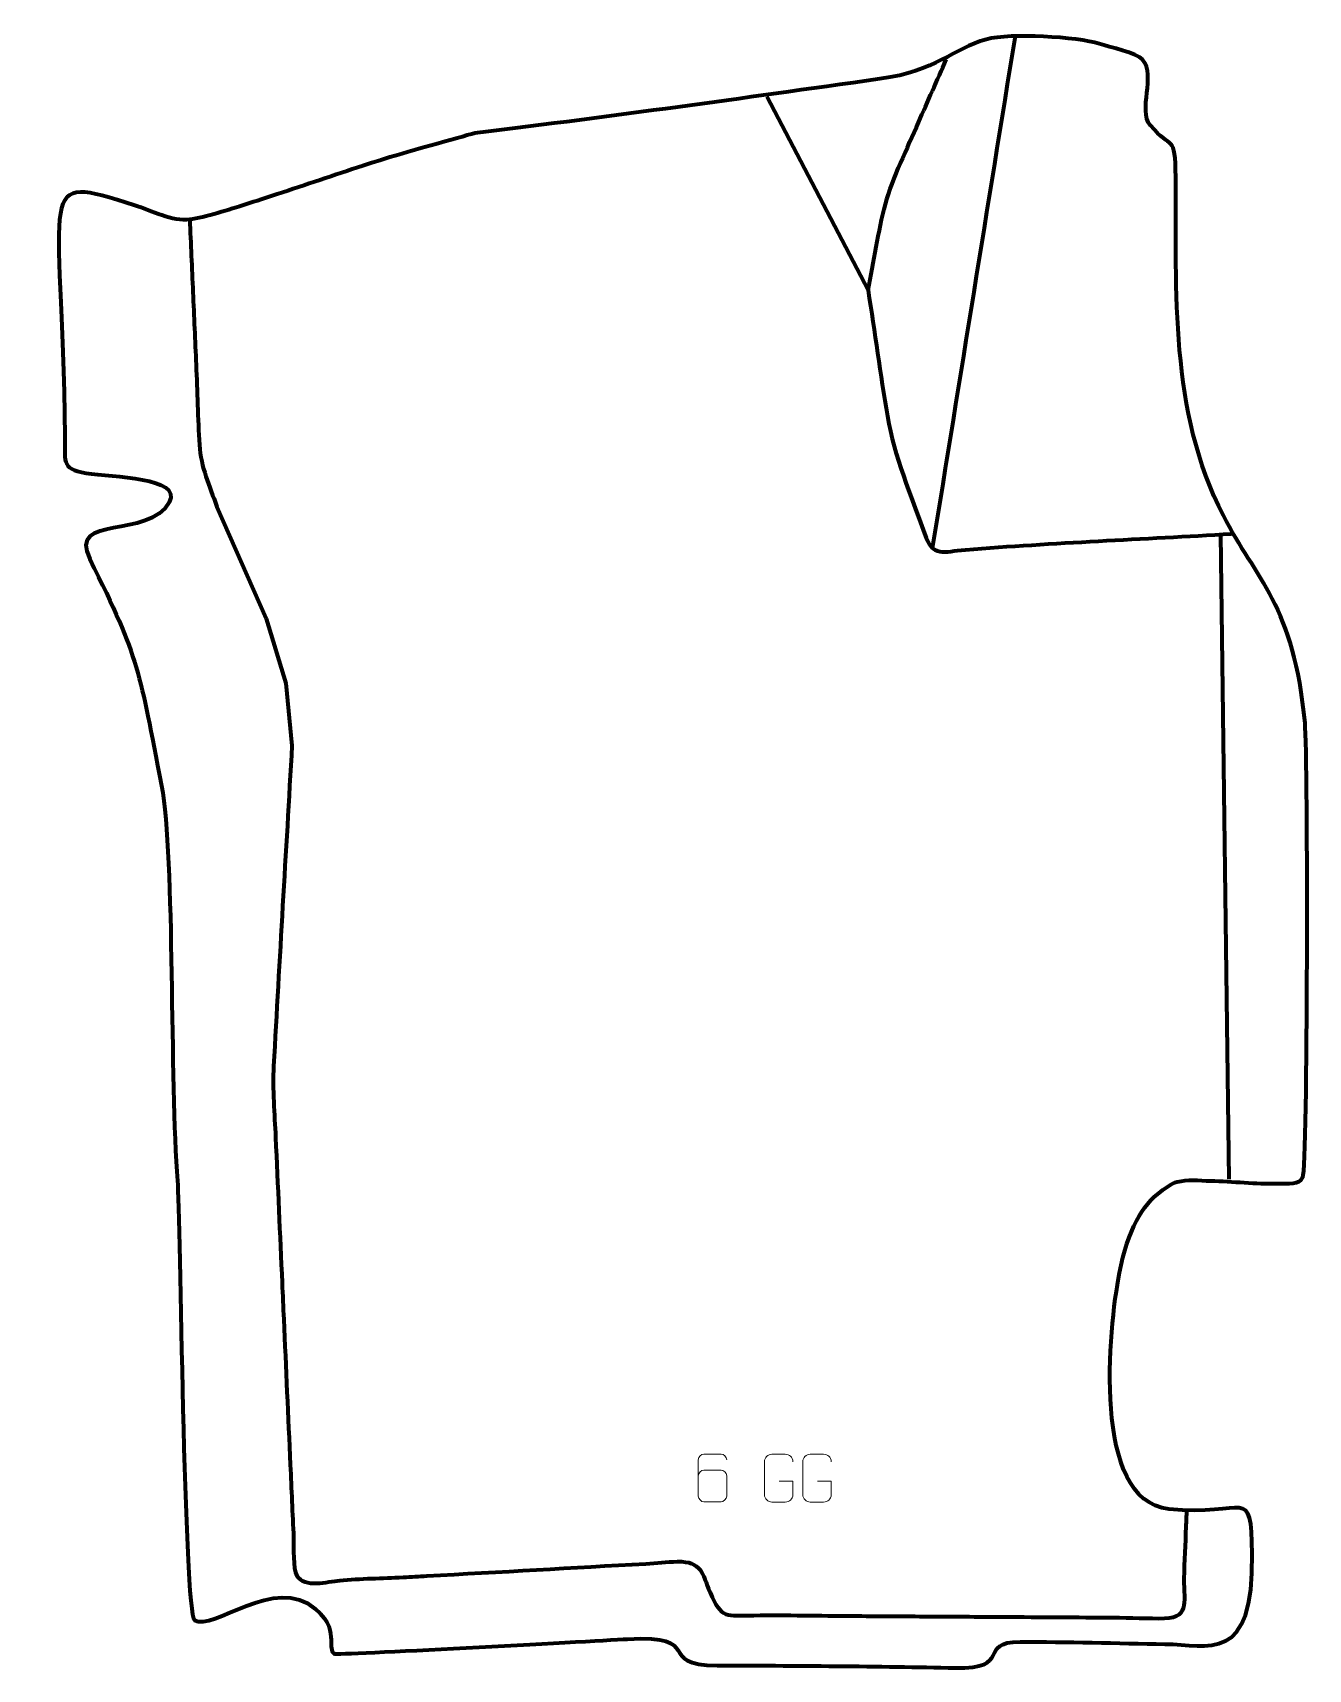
# Model space of a CAD drawing. Header units: millimetres. Extents: x -561 to 104, y -66 to 789.
import ezdxf

# ---------------------------------------------------------------- set-up
doc = ezdxf.new("R2010")
doc.units = ezdxf.units.MM
doc.header["$MEASUREMENT"] = 0
doc.layers.add('layer 2', color=7, linetype='Continuous')
doc.layers.add('layer 3', color=7, linetype='Continuous')

msp = doc.modelspace()

# ---------------------------------------------------------------- linework, layer by layer
at = {"layer": 'layer 2', "color": 142, "lineweight": 158}
for points in [[(-91.8087, 519.6769), (-77.2373, 608.7179), (-63.1205, 697.8571), (-48.547, 786.9122)], [(58.3534, 526.7686), (58.3534, 526.7686), (62.7536, 190.1481), (62.7536, 190.1481)]]:
    msp.add_open_spline(points, degree=3, dxfattribs=at)
for points, knots in [([(-178.2934, 755.3678), (-178.2934, 755.3678), (-125.4324, 654.2951), (-125.4324, 654.2951), (-125.4324, 654.2951), (-122.5535, 668.8931), (-120.1457, 684.9268), (-116.4194, 699.19), (-116.4194, 699.19), (-112.6852, 713.1064), (-104.9653, 728.4858), (-99.1206, 741.8855), (-99.1206, 741.8855), (-94.342, 752.8411), (-89.4545, 763.7504), (-84.6771, 774.7005)], [0, 0, 0, 0, 0.2, 0.2, 0.2, 0.2, 0.4, 0.4, 0.4, 0.4, 0.6, 0.6, 0.6, 0.6, 1, 1, 1, 1]), ([(-479.399, 691.1566), (-478.8447, 678.5124), (-478.2906, 665.8683), (-477.7363, 653.2242), (-477.7363, 653.2242), (-477.4592, 646.9021), (-477.1822, 640.5801), (-476.905, 634.258), (-476.905, 634.258), (-476.6279, 627.936), (-476.3508, 621.6139), (-476.0737, 615.2918), (-476.0737, 615.2918), (-475.4724, 601.502), (-475.1884, 587.2307), (-474.3053, 573.5204), (-474.3053, 573.5204), (-473.5427, 561.6817), (-469.0987, 552.2302), (-465.2427, 541.217), (-465.2427, 541.217), (-465.2427, 541.217), (-439.5676, 482.8355), (-439.5676, 482.8355), (-439.5676, 482.8355), (-439.5676, 482.8355), (-429.3199, 449.128), (-429.3199, 449.128), (-429.3199, 449.128), (-429.3199, 449.128), (-426.0402, 416.5331), (-426.0402, 416.5331), (-426.0402, 416.5331), (-429.2232, 360.743), (-432.6107, 304.8945), (-435.6103, 249.1034), (-435.6103, 249.1034), (-436.2447, 237.3034), (-435.1429, 223.9652), (-434.6071, 212.0294), (-434.6071, 212.0294), (-433.4692, 186.6836), (-432.3313, 161.3378), (-431.1933, 135.992), (-431.1933, 135.992), (-430.9088, 129.6555), (-430.6243, 123.319), (-430.3399, 116.9826), (-430.3399, 116.9826), (-429.2019, 91.6367), (-428.064, 66.291), (-426.9261, 40.9451), (-426.9261, 40.9451), (-426.3572, 28.2722), (-425.7882, 15.5993), (-425.2192, 2.9264), (-425.2192, 2.9264), (-425.0577, -1.9401), (-425.7401, -13.1643), (-423.4491, -16.9476), (-423.4491, -16.9476), (-419.5791, -23.3385), (-407.4325, -19.9873), (-401.1491, -19.373), (-401.1491, -19.373), (-390.3484, -18.3171), (-378.9047, -18.2051), (-368.0087, -17.6599), (-368.0087, -17.6599), (-363.8792, -17.446), (-359.7504, -17.2271), (-355.6217, -16.9971), (-355.6217, -16.9971), (-317.5492, -14.8649), (-279.4766, -12.7325), (-241.404, -10.6003), (-241.404, -10.6003), (-235.9348, -10.2889), (-230.3321, -9.726), (-224.9345, -9.4621), (-224.9345, -9.4621), (-212.2772, -9.4216), (-212.2155, -15.3125), (-207.8894, -25.5749), (-207.8894, -25.5749), (-201.9848, -39.5819), (-199.4717, -37.7187), (-185.0399, -37.5668), (-185.0399, -37.5668), (-167.905, -37.3866), (-150.6968, -37.7654), (-133.5544, -37.8749), (-133.5544, -37.8749), (-127.2017, -37.9136), (-120.8489, -37.9524), (-114.4962, -37.9911), (-114.4962, -37.9911), (-108.4611, -38.0278), (-102.426, -38.0646), (-96.3908, -38.1014), (-96.3908, -38.1014), (-90.038, -38.1402), (-83.6853, -38.1789), (-77.3326, -38.2176), (-77.3326, -38.2176), (-70.9798, -38.2563), (-64.6271, -38.295), (-58.2743, -38.3337), (-58.2743, -38.3337), (-39.216, -38.4499), (-20.1578, -38.566), (-1.0996, -38.6821), (-1.0996, -38.6821), (8.0811, -38.738), (17.2, -39.0628), (26.3294, -39.1582), (26.3294, -39.1582), (43.0966, -39.3334), (39.3481, -31.621), (39.5074, -18.2727), (39.5074, -18.2727), (39.6145, -9.3007), (40.1954, -0.2888), (40.5507, 8.6814), (40.5507, 8.6814), (40.6578, 11.5382), (40.7618, 14.3948), (40.8612, 17.2518)], [0, 0, 0, 0, 0.03030303, 0.03030303, 0.03030303, 0.03030303, 0.06060606, 0.06060606, 0.06060606, 0.06060606, 0.09090909, 0.09090909, 0.09090909, 0.09090909, 0.12121212, 0.12121212, 0.12121212, 0.12121212, 0.15151515, 0.15151515, 0.15151515, 0.15151515, 0.18181818, 0.18181818, 0.18181818, 0.18181818, 0.21212121, 0.21212121, 0.21212121, 0.21212121, 0.24242424, 0.24242424, 0.24242424, 0.24242424, 0.27272727, 0.27272727, 0.27272727, 0.27272727, 0.3030303, 0.3030303, 0.3030303, 0.3030303, 0.33333333, 0.33333333, 0.33333333, 0.33333333, 0.36363636, 0.36363636, 0.36363636, 0.36363636, 0.39393939, 0.39393939, 0.39393939, 0.39393939, 0.42424242, 0.42424242, 0.42424242, 0.42424242, 0.45454545, 0.45454545, 0.45454545, 0.45454545, 0.48484848, 0.48484848, 0.48484848, 0.48484848, 0.51515152, 0.51515152, 0.51515152, 0.51515152, 0.54545455, 0.54545455, 0.54545455, 0.54545455, 0.57575758, 0.57575758, 0.57575758, 0.57575758, 0.60606061, 0.60606061, 0.60606061, 0.60606061, 0.63636364, 0.63636364, 0.63636364, 0.63636364, 0.66666667, 0.66666667, 0.66666667, 0.66666667, 0.6969697, 0.6969697, 0.6969697, 0.6969697, 0.72727273, 0.72727273, 0.72727273, 0.72727273, 0.75757576, 0.75757576, 0.75757576, 0.75757576, 0.78787879, 0.78787879, 0.78787879, 0.78787879, 0.81818182, 0.81818182, 0.81818182, 0.81818182, 0.84848485, 0.84848485, 0.84848485, 0.84848485, 0.87878788, 0.87878788, 0.87878788, 0.87878788, 0.90909091, 0.90909091, 0.90909091, 0.90909091, 0.93939394, 0.93939394, 0.93939394, 0.93939394, 1, 1, 1, 1]), ([(-125.4324, 654.2951), (-122.089, 632.3858), (-119.0398, 610.428), (-115.3758, 588.5699), (-115.3758, 588.5699), (-111.7427, 567.1036), (-103.1868, 547.6297), (-96.0479, 527.2111), (-96.0479, 527.2111), (-91.5517, 514.3513), (-86.4198, 517.8861), (-74.6465, 518.8099), (-74.6465, 518.8099), (-28.6686, 522.4176), (18.0486, 524.3522), (64.1625, 527.1169)], [0, 0, 0, 0, 0.2, 0.2, 0.2, 0.2, 0.4, 0.4, 0.4, 0.4, 0.6, 0.6, 0.6, 0.6, 1, 1, 1, 1])]:
    msp.add_open_spline(points, degree=3, knots=knots, dxfattribs=at)
at = {"layer": 'layer 2', "color": 250, "lineweight": 9}
for points, knots in [([(-199.2275, 43.6914), (-199.2516, 45.0309), (-200.6078, 46.6841), (-202.1797, 46.6498), (-202.1797, 46.6498), (-205.1645, 46.6495), (-208.1497, 46.6495), (-211.1351, 46.6498), (-211.1351, 46.6498), (-212.3542, 46.6647), (-214.0824, 45.2271), (-214.0874, 43.6914), (-214.0874, 43.6914), (-214.0871, 37.3309), (-214.0871, 30.9701), (-214.0874, 24.6094), (-214.0874, 24.6094), (-214.0827, 23.4465), (-212.3542, 21.6754), (-211.1351, 21.651), (-211.1351, 21.651), (-208.1497, 21.6513), (-205.1645, 21.6513), (-202.1797, 21.651), (-202.1797, 21.651), (-200.9016, 21.6948), (-199.2319, 23.3093), (-199.2275, 24.6094), (-199.2275, 24.6094), (-199.2275, 28.1927), (-199.2275, 31.7758), (-199.2275, 35.3585), (-199.2275, 35.3585), (-199.266, 36.8367), (-200.8487, 38.2696), (-202.1797, 38.2676), (-202.1797, 38.2676), (-205.1645, 38.2679), (-208.1497, 38.2679), (-211.1351, 38.2676), (-211.1351, 38.2676), (-212.4646, 38.2726), (-214.1076, 36.7653), (-214.0659, 35.3368)], [0, 0, 0, 0, 0.08333333, 0.08333333, 0.08333333, 0.08333333, 0.16666667, 0.16666667, 0.16666667, 0.16666667, 0.25, 0.25, 0.25, 0.25, 0.33333333, 0.33333333, 0.33333333, 0.33333333, 0.41666667, 0.41666667, 0.41666667, 0.41666667, 0.5, 0.5, 0.5, 0.5, 0.58333333, 0.58333333, 0.58333333, 0.58333333, 0.66666667, 0.66666667, 0.66666667, 0.66666667, 0.75, 0.75, 0.75, 0.75, 0.83333333, 0.83333333, 0.83333333, 0.83333333, 1, 1, 1, 1]), ([(-171.84, 32.572), (-171.84, 32.572), (-164.6719, 32.572), (-164.6719, 32.572), (-164.6719, 32.572), (-164.6719, 32.572), (-164.6719, 25.4039), (-164.6719, 25.4039), (-164.6719, 25.4039), (-164.8116, 23.0805), (-166.4888, 21.6009), (-168.6366, 21.5901), (-168.6366, 21.5901), (-170.9684, 21.5905), (-173.3004, 21.5905), (-175.6319, 21.5901), (-175.6319, 21.5901), (-177.5568, 21.4847), (-179.529, 23.3692), (-179.5178, 25.3865), (-179.5178, 25.3865), (-179.5174, 31.1566), (-179.5174, 36.9263), (-179.5178, 42.6956), (-179.5178, 42.6956), (-179.5136, 44.8337), (-177.7668, 46.5529), (-175.6145, 46.5395), (-175.6145, 46.5395), (-173.2888, 46.5395), (-170.9627, 46.5395), (-168.6366, 46.5395), (-168.6366, 46.5395), (-166.6899, 46.5749), (-164.6985, 45.0834), (-164.6719, 42.6457)], [0, 0, 0, 0, 0.1, 0.1, 0.1, 0.1, 0.2, 0.2, 0.2, 0.2, 0.3, 0.3, 0.3, 0.3, 0.4, 0.4, 0.4, 0.4, 0.5, 0.5, 0.5, 0.5, 0.6, 0.6, 0.6, 0.6, 0.7, 0.7, 0.7, 0.7, 0.8, 0.8, 0.8, 0.8, 1, 1, 1, 1]), ([(-151.84, 32.572), (-151.84, 32.572), (-144.6719, 32.572), (-144.6719, 32.572), (-144.6719, 32.572), (-144.6719, 32.572), (-144.6719, 25.4039), (-144.6719, 25.4039), (-144.6719, 25.4039), (-144.8116, 23.0805), (-146.4888, 21.6009), (-148.6366, 21.5901), (-148.6366, 21.5901), (-150.9684, 21.5905), (-153.3004, 21.5905), (-155.6319, 21.5901), (-155.6319, 21.5901), (-157.5568, 21.4847), (-159.529, 23.3692), (-159.5178, 25.3865), (-159.5178, 25.3865), (-159.5174, 31.1566), (-159.5174, 36.9263), (-159.5178, 42.6956), (-159.5178, 42.6956), (-159.5136, 44.8337), (-157.7668, 46.5529), (-155.6145, 46.5395), (-155.6145, 46.5395), (-153.2888, 46.5395), (-150.9627, 46.5395), (-148.6366, 46.5395), (-148.6366, 46.5395), (-146.6899, 46.5749), (-144.6985, 45.0834), (-144.6719, 42.6457)], [0, 0, 0, 0, 0.1, 0.1, 0.1, 0.1, 0.2, 0.2, 0.2, 0.2, 0.3, 0.3, 0.3, 0.3, 0.4, 0.4, 0.4, 0.4, 0.5, 0.5, 0.5, 0.5, 0.6, 0.6, 0.6, 0.6, 0.7, 0.7, 0.7, 0.7, 0.8, 0.8, 0.8, 0.8, 1, 1, 1, 1])]:
    msp.add_open_spline(points, degree=3, knots=knots, dxfattribs=at)
at = {"layer": 'layer 3', "color": 242, "lineweight": 158}
msp.add_open_spline([(-330.5722, 736.3281), (-254.5431, 745.4571), (-194.8, 753.9756), (-119.2585, 764.5544), (-119.2585, 764.5544), (-89.856, 768.6719), (-81.1511, 780.4334), (-63.7764, 785.2072), (-63.7764, 785.2072), (-51.0763, 788.6965), (-16.5341, 786.5409), (-4.6325, 782.8431), (-4.6325, 782.8431), (0.4003, 781.2794), (14.878, 778.1294), (17.7712, 774.6865), (17.7712, 774.6865), (24.9689, 766.1213), (15.1695, 748.3805), (21.8154, 740.3248), (21.8154, 740.3248), (32.7561, 727.0631), (34.8941, 736.4803), (35.0614, 713.2741), (35.0614, 713.2741), (35.4921, 653.5065), (31.8169, 591.1566), (59.9041, 536.6031), (59.9041, 536.6031), (76.8175, 503.7523), (96.8257, 489.7261), (102.516, 428.2612), (102.516, 428.2612), (104.2033, 410.0358), (104.0349, 196.5714), (101.3653, 191.1662), (101.3653, 191.1662), (99.3685, 187.1236), (94.5122, 187.9412), (87.7078, 187.8352), (87.7078, 187.8352), (77.2721, 187.6728), (64.6456, 189.0126), (53.2751, 189.2956), (53.2751, 189.2956), (47.1929, 189.4471), (41.0363, 190.1342), (35.8268, 188.7626), (35.8268, 188.7626), (32.6218, 187.9187), (30.0826, 185.8284), (27.2264, 183.7401), (27.2264, 183.7401), (17.8071, 176.853), (10.0135, 163.7107), (5.7084, 141.2269), (5.7084, 141.2269), (0.0961, 111.9163), (-8.9973, 22.404), (31.4074, 17.9438), (31.4074, 17.9438), (72.0566, 13.4566), (74.3085, 31.9086), (74.9528, -5.474), (74.9528, -5.474), (75.956, -63.6742), (51.9224, -52.8519), (29.4065, -52.5283), (29.4065, -52.5283), (5.0112, -52.1776), (-22.2382, -51.3393), (-46.1802, -51.3684), (-46.1802, -51.3684), (-68.702, -51.3958), (-49.7338, -65.7163), (-80.0156, -64.9957), (-80.0156, -64.9957), (-119.1675, -64.064), (-164.883, -63.8349), (-204.1118, -63.69), (-204.1118, -63.69), (-237.3428, -63.5671), (-209.682, -47.5639), (-251.0184, -49.9421), (-251.0184, -49.9421), (-272.1567, -51.1583), (-403.1186, -58.407), (-404.1193, -57.55), (-404.1193, -57.55), (-405.6679, -56.224), (-405.6088, -53.8376), (-405.6498, -50.3496), (-405.6498, -50.3496), (-405.6968, -46.3579), (-406.1424, -40.9312), (-413.8538, -34.1422), (-413.8538, -34.1422), (-434.7216, -15.7706), (-467.6941, -46.3266), (-476.9103, -40.0742), (-476.9103, -40.0742), (-482.425, -36.333), (-484.4649, 173.3768), (-485.7852, 189.2953), (-485.7852, 189.2953), (-489.9298, 239.2631), (-487.12, 359.0217), (-494.131, 395.4365), (-494.131, 395.4365), (-505.6804, 455.4235), (-505.3321, 461.1142), (-531.5377, 514.0535), (-531.5377, 514.0535), (-543.1074, 537.4258), (-500.6813, 523.8303), (-490.0963, 543.6623), (-490.0963, 543.6623), (-483.1736, 556.6328), (-519.4726, 556.6593), (-533.4802, 558.7792), (-533.4802, 558.7792), (-547.1678, 560.8507), (-544.3293, 566.238), (-544.4778, 577.819), (-544.4778, 577.819), (-546.1837, 710.8325), (-561.2864, 715.3463), (-508.0793, 698.5547), (-508.0793, 698.5547), (-499.6964, 695.7771), (-488.138, 689.9759), (-479.399, 691.1566), (-479.399, 691.1566), (-471.5521, 692.2168), (-458.0978, 696.5361), (-450.2906, 699.0052), (-450.2906, 699.0052), (-444.7786, 700.7484), (-439.2988, 702.5705), (-433.8068, 704.3736), (-433.8068, 704.3736), (-418.8675, 709.27), (-403.9809, 714.3264), (-389.043, 719.2291), (-389.043, 719.2291), (-363.6222, 727.5628), (-339.4509, 733.5304), (-330.5722, 736.3281)], degree=3, knots=[0, 0, 0, 0, 0.02631579, 0.02631579, 0.02631579, 0.02631579, 0.05263158, 0.05263158, 0.05263158, 0.05263158, 0.07894737, 0.07894737, 0.07894737, 0.07894737, 0.10526316, 0.10526316, 0.10526316, 0.10526316, 0.13157895, 0.13157895, 0.13157895, 0.13157895, 0.15789474, 0.15789474, 0.15789474, 0.15789474, 0.18421053, 0.18421053, 0.18421053, 0.18421053, 0.21052632, 0.21052632, 0.21052632, 0.21052632, 0.23684211, 0.23684211, 0.23684211, 0.23684211, 0.26315789, 0.26315789, 0.26315789, 0.26315789, 0.28947368, 0.28947368, 0.28947368, 0.28947368, 0.31578947, 0.31578947, 0.31578947, 0.31578947, 0.34210526, 0.34210526, 0.34210526, 0.34210526, 0.36842105, 0.36842105, 0.36842105, 0.36842105, 0.39473684, 0.39473684, 0.39473684, 0.39473684, 0.42105263, 0.42105263, 0.42105263, 0.42105263, 0.44736842, 0.44736842, 0.44736842, 0.44736842, 0.47368421, 0.47368421, 0.47368421, 0.47368421, 0.5, 0.5, 0.5, 0.5, 0.52631579, 0.52631579, 0.52631579, 0.52631579, 0.55263158, 0.55263158, 0.55263158, 0.55263158, 0.57894737, 0.57894737, 0.57894737, 0.57894737, 0.60526316, 0.60526316, 0.60526316, 0.60526316, 0.63157895, 0.63157895, 0.63157895, 0.63157895, 0.65789474, 0.65789474, 0.65789474, 0.65789474, 0.68421053, 0.68421053, 0.68421053, 0.68421053, 0.71052632, 0.71052632, 0.71052632, 0.71052632, 0.73684211, 0.73684211, 0.73684211, 0.73684211, 0.76315789, 0.76315789, 0.76315789, 0.76315789, 0.78947368, 0.78947368, 0.78947368, 0.78947368, 0.81578947, 0.81578947, 0.81578947, 0.81578947, 0.84210526, 0.84210526, 0.84210526, 0.84210526, 0.86842105, 0.86842105, 0.86842105, 0.86842105, 0.89473684, 0.89473684, 0.89473684, 0.89473684, 0.92105263, 0.92105263, 0.92105263, 0.92105263, 0.94736842, 0.94736842, 0.94736842, 0.94736842, 1, 1, 1, 1], dxfattribs=at)

doc.saveas('drawing.dxf')
